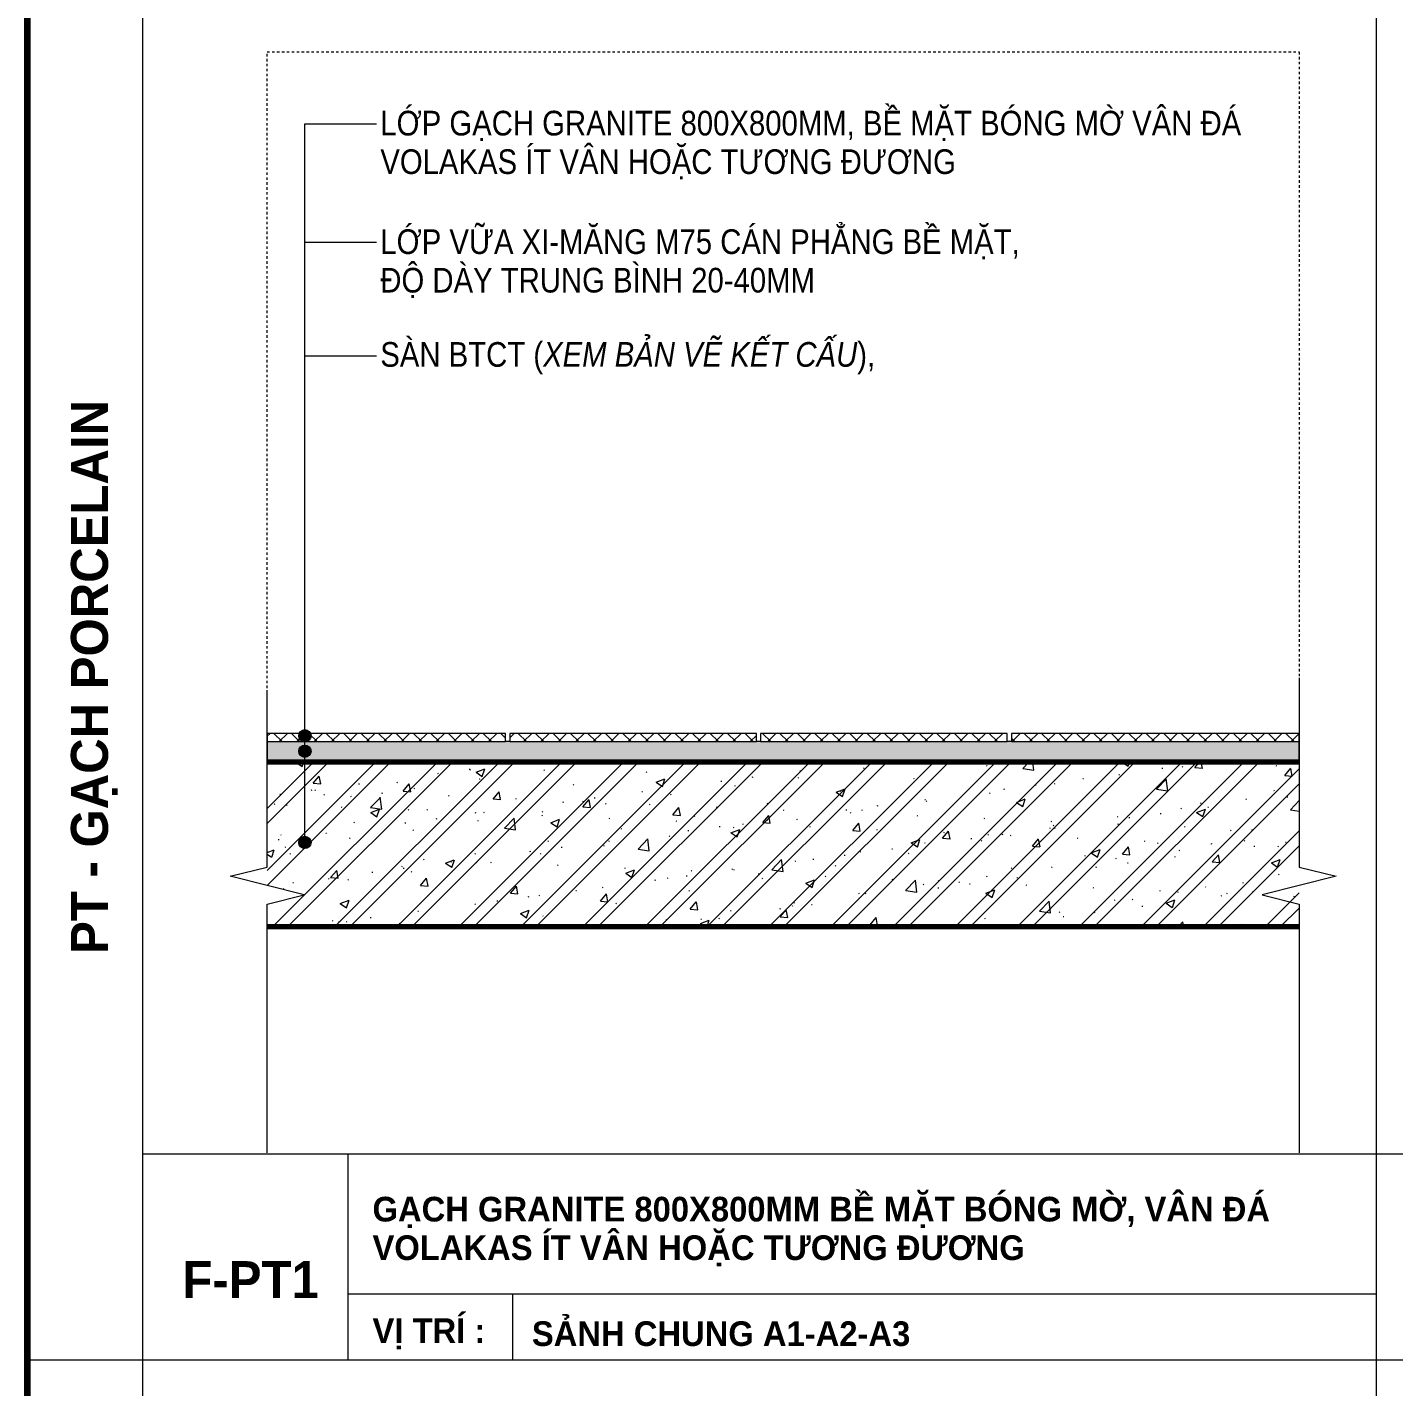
# Model space of a CAD drawing. Header units: millimetres. Extents: x 2839 to 13349, y 2387 to 11762.
# Drawn here: x 3548 to 5209, y 4004 to 5657 of the extents above; entities that cross this region are included whole.
import ezdxf

# ---------------------------------------------------------------- set-up
doc = ezdxf.new("R2010")
doc.units = ezdxf.units.MM
doc.linetypes.add('Dash', pattern=[6, 3, -3])
for name, color, linetype, lineweight in [('A-DETL-2', 90, 'Continuous', 70), ('A-DETL-GENF-1', 7, 'Continuous', 18), ('A-DETL-GENF-2', 9, 'Continuous', 18), ('A-DETL-THIN', 151, 'Continuous', 18), ('A-DETL-WIDE', 214, 'Continuous', 100), ('A-FLOR-OVHD', 1, 'Dash', 18), ('G-ANNO-TEXT-1', 7, 'Continuous', 9), ('G-ANNO-TEXT-2', 250, 'Continuous', 9)]:
    doc.layers.add(name, color=color, linetype=linetype, lineweight=lineweight)
doc.styles.add('Arial_3', font='arial_0.ttf', dxfattribs={"width": 0.85, "height": 30})
doc.styles.add('Arial_B_1', font='arialbd_0.ttf', dxfattribs={"width": 0.95, "height": 45})
doc.styles.add('Arial_B_2', font='arialbd_0.ttf', dxfattribs={"width": 0.95, "height": 30})

msp = doc.modelspace()

# ---------------------------------------------------------------- hatches: boundary and pattern name
at = {"layer": 'A-DETL-GENF-1'}
h = msp.add_hatch(dxfattribs=at)
h.set_pattern_fill('FP_19', color=256, style=0, pattern_type=2)
h.set_pattern_definition([(45, (-2094.63, -1690.379), (-10.606602, 10.606602), []), (135, (-2094.63, -1690.379), (-10.606602, -10.606602), [])])
h.paths.add_polyline_path([(4134.1, 4788.5), (4434.1, 4788.5), (4434.1, 4798.5), (4134.1, 4798.5)])
h.paths.add_polyline_path([(4439.1, 4788.5), (4739.1, 4788.5), (4739.1, 4798.5), (4439.1, 4798.5)])
h.paths.add_polyline_path([(5094.1, 4788.5), (5094.1, 4798.5), (4744.1, 4798.5), (4744.1, 4788.5)])
h.paths.add_polyline_path([(3839.1, 4788.5), (4129.1, 4788.5), (4129.1, 4798.5), (3839.1, 4798.5)])
h = msp.add_hatch(dxfattribs=at)
h.set_pattern_fill('FP_18', color=256, style=0, pattern_type=2)
h.set_pattern_definition([(0, (-2094.63, -1690.379), (48.768, 12.192), [2.012, -34.564, 2.012, -34.564, -195.072]), (0, (-2094.63, -1690.379), (48.768, 12.192), [-73.152, 0, -195.072]), (0, (-2094.63, -1690.379), (48.768, 12.192), [0, -73.152, 2.012, -71.14, -121.92]), (0, (-2094.63, -1690.379), (48.768, 12.192), [-146.304, 2.012, -34.564, 0, -85.344]), (0, (-2094.63, -1690.379), (48.768, 12.192), [0, -182.88, 2.012, -22.372, -60.96]), (0, (-2094.63, -1690.379), (48.768, 12.192), [-207.264, 2.012, -58.948]), (120, (-2076.342, -1684.283), (-34.942582, 36.138327), [2.012, -34.564, 2.012, -34.564, -195.072]), (120, (-2076.342, -1684.283), (-34.942582, 36.138327), [-73.152, 0, -195.072]), (120, (-2076.342, -1684.283), (-34.942582, 36.138327), [0, -73.152, 2.012, -71.14, -121.92]), (120, (-2076.342, -1684.283), (-34.942582, 36.138327), [-146.304, 2.012, -34.564, 0, -85.344]), (120, (-2076.342, -1684.283), (-34.942582, 36.138327), [0, -182.88, 2.012, -22.372, -60.96]), (120, (-2076.342, -1684.283), (-34.942582, 36.138327), [-207.264, 2.012, -58.948]), (240, (-2070.246, -1659.899), (-13.825418, -48.330327), [2.012, -34.564, 2.012, -34.564, -195.072]), (240, (-2070.246, -1659.899), (-13.825418, -48.330327), [-73.152, 0, -195.072]), (240, (-2070.246, -1659.899), (-13.825418, -48.330327), [0, -73.152, 2.012, -71.14, -121.92]), (240, (-2070.246, -1659.899), (-13.825418, -48.330327), [-146.304, 2.012, -34.564, 0, -85.344]), (240, (-2070.246, -1659.899), (-13.825418, -48.330327), [0, -182.88, 2.012, -22.372, -60.96]), (240, (-2070.246, -1659.899), (-13.825418, -48.330327), [-207.264, 2.012, -58.948])])
h.paths.add_polyline_path([(4744.1, 4763.5), (5094.1, 4763.5), (5094.1, 4788.5), (3839.1, 4788.5), (3839.1, 4763.5), (4739.1, 4763.5)])
at = {"layer": 'A-DETL-GENF-2'}
h = msp.add_hatch(dxfattribs=at)
h.set_pattern_fill('FP_13', color=256, style=0, pattern_type=2)
h.set_pattern_definition([(50, (37.09, 0), (109.3103, -9.5638), [11.43, -125.73]), (355, (37.09, 0), (-21.1454, 114.6342), [9.144, -100.584]), (100.451, (46.2, -0.8), (88.1655, 105.0698), [9.714, -106.854]), (46.184, (37.1, 30.48), (162.6475, -25.2258), [17.145, -188.595]), (96.636, (50.65, 28.38), (142.4415, 148.4563), [14.571, -160.281]), (351.184, (37.1, 30.48), (142.4433, 148.4548), [13.716, -150.876]), (21, (52.33, 22.86), (90.9683, -61.3593), [11.43, -125.73]), (326, (52.33, 22.86), (37.0815, 110.5128), [9.144, -100.584]), (71.451, (59.91, 17.75), (128.0502, 49.1526), [9.714, -106.854]), (37.5, (37.093, 0), (1.8536, 50.73325), [1.006, -98.359, 1.006, -101.102, -100.965]), (37.5, (37.093, 0), (1.8536, 50.73325), [-201.473, 1.006, -99.959]), (7.5, (37.093, 0), (40.0923, 60.10833), [1.006, -57.211, 1.006, -96.073, -38.481]), (7.5, (37.093, 0), (40.0923, 60.10833), [-155.296, 1.006, -37.475]), (327.5, (3.11, 0), (81.35501, -3.43733), [1.006, -37.094, 1.006, -117.866, -157.734]), (327.5, (3.11, 0), (81.35501, -3.43733), [-156.972, 1.006, -156.728]), (317.5, (-12.13, 0), (88.87804, 15.25595), [1.006, -48.524, 1.006, -77.937, -112.014]), (317.5, (-12.13, 0), (88.87804, 15.25595), [-128.473, 1.006, -111.008]), (45, (37.093, 0), (-37.71708, 37.71708), []), (45, (37.093, 57.15), (-37.71708, 37.71708), [])])
h.paths.add_polyline_path([(5094.1, 4563.5), (5094.1, 4763.5), (3839.1, 4763.5), (3839.1, 4563.5)])
at = {"layer": 'G-ANNO-TEXT-2'}
h = msp.add_hatch(color=256, dxfattribs=at)
edge = h.paths.add_edge_path()
edge.add_arc((3885.1, 4795.5), 7.5, 0, 360)
h = msp.add_hatch(color=256, dxfattribs=at)
edge = h.paths.add_edge_path()
edge.add_arc((3885.1, 4776.8), 7.5, 0, 360)
h = msp.add_hatch(color=256, dxfattribs=at)
edge = h.paths.add_edge_path()
edge.add_arc((3885.1, 4665.9), 7.5, 0, 360)

# ---------------------------------------------------------------- linework, layer by layer
at = {"layer": 'A-DETL-2'}
for p, q in [((5094.1, 4763.5), (3839.1, 4763.5)), ((3839.1, 4563.5), (5094.1, 4563.5))]:
    msp.add_line(p, q, dxfattribs=at)
at = {"layer": 'A-DETL-THIN'}
for p, q in [((3547.6, 10786.9), (3547.6, 2386.9)), ((3687.6, 10786.9), (3687.6, 2386.9)), ((5187.6, 10786.9), (5187.6, 2386.9)), ((3839.1, 4636), (3839.1, 4851)), ((5094.1, 4866), (5094.1, 4636)), ((4129.1, 4798.5), (3839.1, 4798.5)), ((3839.1, 4798.5), (3839.1, 4788.5)), ((3839.1, 4788.5), (3839.1, 4763.5)), ((3839.1, 4788.5), (4129.1, 4788.5)), ((4129.1, 4788.5), (4129.1, 4798.5)), ((4134.1, 4788.5), (4129.1, 4788.5)), ((4134.1, 4798.5), (4134.1, 4788.5)), ((4434.1, 4798.5), (4134.1, 4798.5)), ((4134.1, 4788.5), (4434.1, 4788.5)), ((4434.1, 4788.5), (4434.1, 4798.5)), ((4439.1, 4788.5), (4434.1, 4788.5)), ((4439.1, 4798.5), (4439.1, 4788.5)), ((4739.1, 4798.5), (4439.1, 4798.5)), ((4439.1, 4788.5), (4739.1, 4788.5)), ((4739.1, 4788.5), (4739.1, 4798.5)), ((4744.1, 4788.5), (4739.1, 4788.5)), ((5094.1, 4798.5), (4744.1, 4798.5)), ((4744.1, 4798.5), (4744.1, 4788.5)), ((4744.1, 4788.5), (5094.1, 4788.5)), ((5094.1, 4788.5), (5094.1, 4798.5)), ((5094.1, 4763.5), (5094.1, 4788.5)), ((3794.1, 4624.8), (3839.1, 4636)), ((5094.1, 4636), (5139.1, 4624.8)), ((3884.1, 4602.3), (3794.1, 4624.8)), ((5139.1, 4624.8), (5049.1, 4602.3)), ((3839.1, 4591), (3884.1, 4602.3)), ((5049.1, 4602.3), (5094.1, 4591)), ((3839.1, 4288.5), (3839.1, 4591)), ((5094.1, 4591), (5094.1, 4288.5)), ((8187.6, 4286.9), (3687.6, 4286.9)), ((3937.6, 4036.9), (3937.6, 4286.9)), ((3937.6, 4116.9), (5187.6, 4116.9)), ((3957.6, 4116.9), (5187.6, 4116.9)), ((4137.6, 4116.9), (4137.6, 4036.9)), ((3547.6, 4036.9), (8187.6, 4036.9)), ((3547.6, 4036.9), (8187.6, 4036.9))]:
    msp.add_line(p, q, dxfattribs=at)
at = {"layer": 'A-DETL-WIDE'}
msp.add_line((3547.6, 10786.9), (3547.6, 2386.9), dxfattribs=at)
at = {"layer": 'A-FLOR-OVHD'}
for p, q in [((3839.1, 4763.5), (3839.1, 5626.9)), ((3839.1, 5626.9), (5094.1, 5626.9)), ((5094.1, 5626.9), (5094.1, 4763.5))]:
    msp.add_line(p, q, dxfattribs=at)
at = {"layer": 'G-ANNO-TEXT-2'}
for p, q in [((3885.1, 5539.6), (3972.3, 5539.6)), ((3885.1, 4795.5), (3885.1, 5539.6)), ((3885.1, 5395.6), (3972.3, 5395.6)), ((3885.1, 4776.8), (3885.1, 5395.6)), ((3885.1, 5257.5), (3972.3, 5257.5)), ((3885.1, 4665.9), (3885.1, 5257.5))]:
    msp.add_line(p, q, dxfattribs=at)
for centre in [(3885.1, 4795.5), (3885.1, 4776.8), (3885.1, 4665.9)]:
    msp.add_circle(centre, 7.5, dxfattribs=at)

# ---------------------------------------------------------------- texts
at = {"layer": 'G-ANNO-TEXT-1', "line_spacing_factor": 0.936439}
for s, insert, char_height, width, attachment_point, style in [('\\pxt0.0425,0.085,0.1275,0.17,0.2125,0.255,0.2975,0.34,0.3825,0.425,0.4675,0.51,0.5525,0.595,0.6375,0.68,0.7225,0.765,0.8075,0.85,0.8925,0.935,0.9775,1.02,1.0625,1.105,1.1475,1.19,1.2325,1.275,1.3175,1.36;{LỚP GẠCH GRANITE 800X800MM, BỀ MẶT BÓNG MỜ VÂN ĐÁ VOLAKAS ÍT VÂN HOẶC TƯƠNG ĐƯƠNG}', (3976.8, 5555.4), 30, 1114.987, 1, 'Arial_3'), ('\\pxt0.0425,0.085,0.1275,0.17,0.2125,0.255,0.2975,0.34,0.3825,0.425,0.4675,0.51,0.5525,0.595,0.6375,0.68,0.7225,0.765,0.8075,0.85,0.8925,0.935,0.9775,1.02,1.0625,1.105,1.1475,1.19,1.2325,1.275,1.3175,1.36;{LỚP VỮA XI-MĂNG M75 CÁN PHẲNG BỀ MẶT,\\PĐỘ DÀY TRUNG BÌNH 20-40MM}', (3976.8, 5411.3), 30, 793.898, 1, 'Arial_3'), ('\\pxt0.0425,0.085,0.1275,0.17,0.2125,0.255,0.2975,0.34,0.3825,0.425,0.4675,0.51,0.5525,0.595,0.6375,0.68,0.7225,0.765,0.8075,0.85,0.8925,0.935,0.9775,1.02,1.0625,1.105,1.1475,1.19,1.2325,1.275,1.3175,1.36;{SÀN BTCT (\\fArial|b0|i1|c0|p34;XEM BẢN VẼ KẾT CẤU\\fArial|b0|i0|c0|p34;),}', (3976.8, 5274.2), 30, 1003.553, 1, 'Arial_3'), ('\\pxt5.7,11.4,17.1,22.8,28.5,34.2,39.9,45.6,51.3,57,62.7,68.4,74.1,79.8,85.5,91.2,96.9,102.6,108.3,114,119.7,125.4,131.1,136.8,142.5,148.2,153.9,159.6,165.3,171,176.7,182.4;{GẠCH GRANITE 800X800MM BỀ MẶT BÓNG MỜ, VÂN ĐÁ VOLAKAS ÍT VÂN HOẶC TƯƠNG ĐƯƠNG}', (3967.3, 4192.7), 30, 1214.955, 4, 'Arial_B_2'), ('\\pxqc,t3.16667,6.33333,9.5,12.66667,15.83333,19,22.16667,25.33333,28.5,31.66667,34.83333,38,41.16667,44.33333,47.5,50.66667,53.83333,57,60.16667,63.33333,66.5,69.66667,72.83333,76,79.16667,82.33333,85.5,88.66667,91.83333,95,98.16667,101.33333;{F-PT1}', (3819.1, 4134.3), 45, 171.415, 5, 'Arial_B_1'), ('\\pxt5.7,11.4,17.1,22.8,28.5,34.2,39.9,45.6,51.3,57,62.7,68.4,74.1,79.8,85.5,91.2,96.9,102.6,108.3,114,119.7,125.4,131.1,136.8,142.5,148.2,153.9,159.6,165.3,171,176.7,182.4;{VỊ TRÍ :}', (3967.3, 4068.4), 30, 142.774, 4, 'Arial_B_2'), ('\\pxt5.7,11.4,17.1,22.8,28.5,34.2,39.9,45.6,51.3,57,62.7,68.4,74.1,79.8,85.5,91.2,96.9,102.6,108.3,114,119.7,125.4,131.1,136.8,142.5,148.2,153.9,159.6,165.3,171,176.7,182.4;{SẢNH CHUNG A1-A2-A3}', (4161.1, 4068.4), 30, 1018.02, 4, 'Arial_B_2')]:
    msp.add_mtext(s, dxfattribs=dict(at, insert=insert, char_height=char_height, width=width, attachment_point=attachment_point, style=style))
at = {"layer": 'G-ANNO-TEXT-1', "insert": (3629, 4867.1), "char_height": 45, "width": 1572.203, "attachment_point": 5, "rotation": 90, "line_spacing_factor": 0.936439, "style": 'Arial_B_1'}
msp.add_mtext('\\pxqc,t3.8,7.6,11.4,15.2,19,22.8,26.6,30.4,34.2,38,41.8,45.6,49.4,53.2,57,60.8,64.6,68.4,72.2,76,79.8,83.6,87.4,91.2,95,98.8,102.6,106.4,110.2,114,117.8,121.6;{PT - GẠCH PORCELAIN}', dxfattribs=at)

doc.saveas('drawing.dxf')
